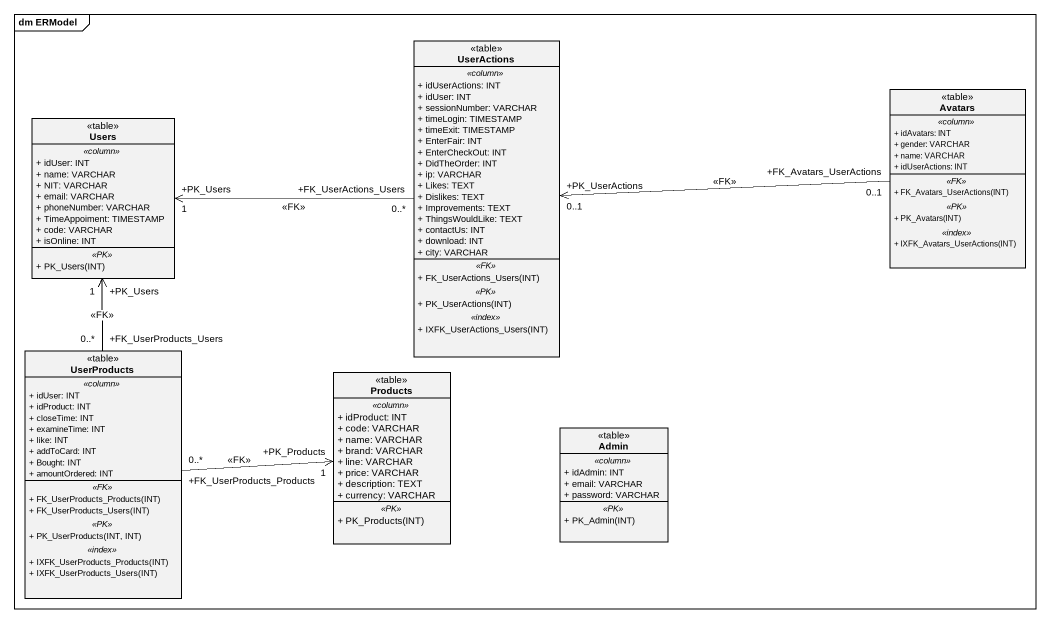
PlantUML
@startuml
mainframe dm ERModel
hide circle
hide empty members
skinparam classAttributeIconSize 0
class UserActions <<table>> {
  .. <<column>> ..
  + idUserActions: INT
  + idUser: INT
  + sessionNumber: VARCHAR
  + timeLogin: TIMESTAMP
  + timeExit: TIMESTAMP
  + EnterFair: INT
  + EnterCheckOut: INT
  + DidTheOrder: INT
  + ip: VARCHAR
  + Likes: TEXT
  + Dislikes: TEXT
  + Improvements: TEXT
  + ThingsWouldLike: TEXT
  + contactUs: INT
  + download: INT
  + city: VARCHAR
  .. <<FK>> ..
  + FK_UserActions_Users(INT)
  .. <<PK>> ..
  + PK_UserActions(INT)
  .. <<index>> ..
  + IXFK_UserActions_Users(INT)
}
class Avatars <<table>> {
  .. <<column>> ..
  + idAvatars: INT
  + gender: VARCHAR
  + name: VARCHAR
  + idUserActions: INT
  .. <<FK>> ..
  + FK_Avatars_UserActions(INT)
  .. <<PK>> ..
  + PK_Avatars(INT)
  .. <<index>> ..
  + IXFK_Avatars_UserActions(INT)
}
class Users <<table>> {
  .. <<column>> ..
  + idUser: INT
  + name: VARCHAR
  + NIT: VARCHAR
  + email: VARCHAR
  + phoneNumber: VARCHAR
  + TimeAppoiment: TIMESTAMP
  + code: VARCHAR
  + isOnline: INT
  .. <<PK>> ..
  + PK_Users(INT)
}
class UserProducts <<table>> {
  .. <<column>> ..
  + idUser: INT
  + idProduct: INT
  + closeTime: INT
  + examineTime: INT
  + like: INT
  + addToCard: INT
  + Bought: INT
  + amountOrdered: INT
  .. <<FK>> ..
  + FK_UserProducts_Products(INT)
  + FK_UserProducts_Users(INT)
  .. <<PK>> ..
  + PK_UserProducts(INT, INT)
  .. <<index>> ..
  + IXFK_UserProducts_Products(INT)
  + IXFK_UserProducts_Users(INT)
}
class Products <<table>> {
  .. <<column>> ..
  + idProduct: INT
  + code: VARCHAR
  + name: VARCHAR
  + brand: VARCHAR
  + line: VARCHAR
  + price: VARCHAR
  + description: TEXT
  + currency: VARCHAR
  .. <<PK>> ..
  + PK_Products(INT)
}
class Admin <<table>> {
  .. <<column>> ..
  + idAdmin: INT
  + email: VARCHAR
  + password: VARCHAR
  .. <<PK>> ..
  + PK_Admin(INT)
}
UserActions "+FK_UserActions_Users\n0..*" -left-> "+PK_Users\n1" Users : <<FK>>
Avatars "+FK_Avatars_UserActions\n0..1" -left-> "+PK_UserActions\n0..1" UserActions : <<FK>>
UserProducts "+FK_UserProducts_Users\n0..*" -up-> "+PK_Users\n1" Users : <<FK>>
UserProducts "+FK_UserProducts_Products\n0..*" -right-> "+PK_Products\n1" Products : <<FK>>
@enduml
